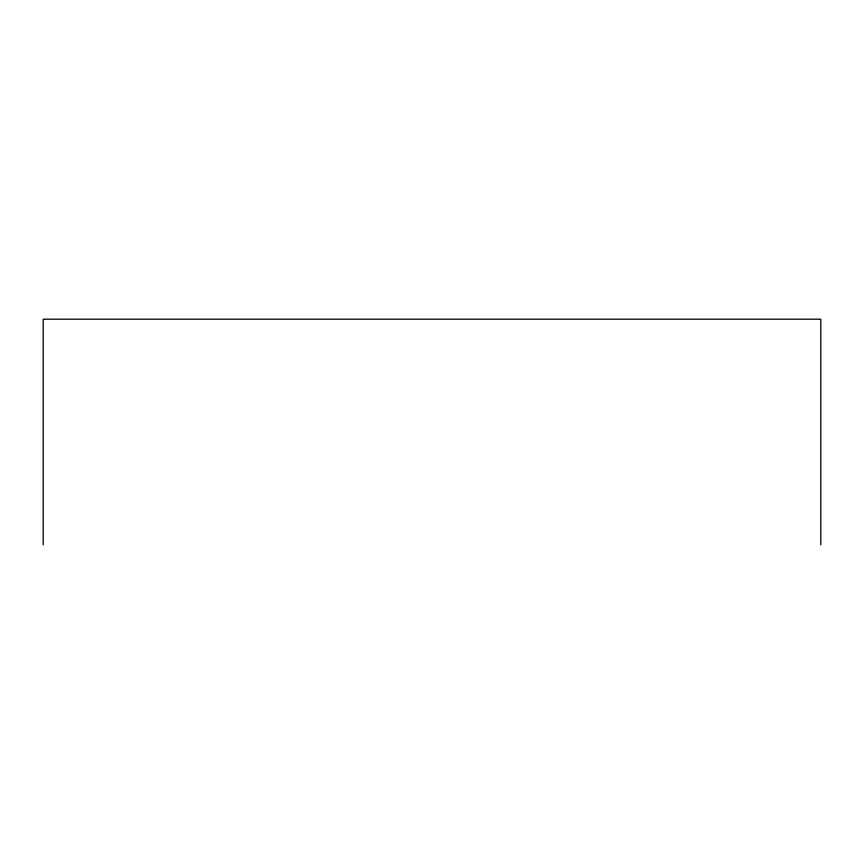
<?xml version="1.0" encoding="UTF-8"?>
<svg xmlns="http://www.w3.org/2000/svg" width="864" height="864" viewBox="0 0 864 864"><rect width="100%" height="100%" fill="white"/><g stroke="black" fill="none" stroke-linecap="round" stroke-linejoin="round"><path stroke-width="1.3" d="M820.8 544.806L820.8 319.194L43.2 319.194L43.2 544.806"/></g></svg>
